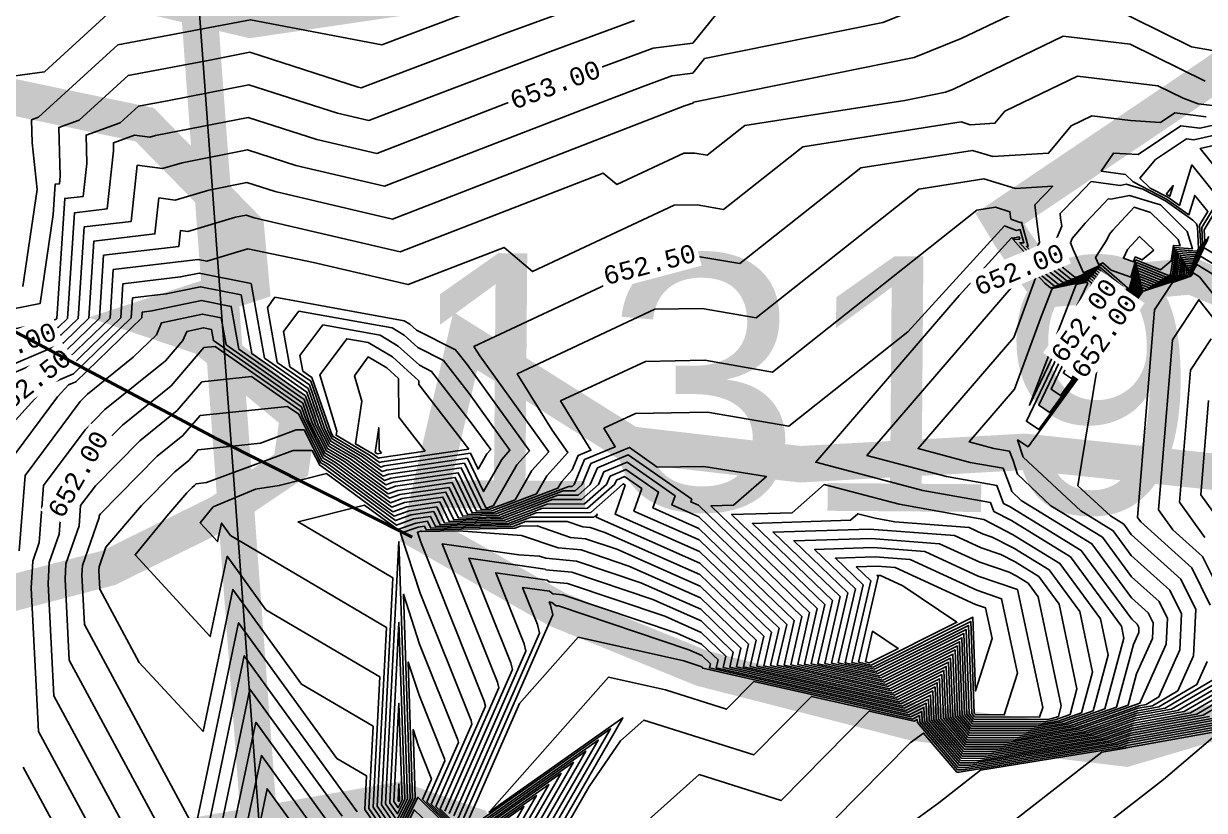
# Model space of a CAD drawing. Header units: inches. Extents: x 533200 to 542759, y 3594234 to 3596688.
# Drawn here: x 535896.54 to 535912.75, y 3595738.77 to 3595749.57 of the extents above; entities that cross this region are included whole.
import ezdxf
from ezdxf.enums import TextEntityAlignment as Align

# ---------------------------------------------------------------- set-up
doc = ezdxf.new("R2010")
doc.units = ezdxf.units.IN
doc.header["$MEASUREMENT"] = 0
for name, color, linetype in [('A-LOTES HDA REY', 14, 'Continuous'), ('C-PROP-BNDY', 150, 'Continuous'), ('CVL_CUADCON_TIT', 1, 'Continuous'), ('CVL_CURV_D', 1, 'Continuous'), ('CVL_CURV_G', 5, 'Continuous'), ('CVL_CURV_TX', 2, 'Continuous'), ('NO', 250, 'Continuous')]:
    doc.layers.add(name, color=color, linetype=linetype)
doc.styles.add('MONOTXT4', font='MONOTXT4.shx')
doc.styles.add('presentacion', font='arial.ttf')

msp = doc.modelspace()

# ---------------------------------------------------------------- linework, layer by layer
at = {"const_width": 0.5}
msp.add_lwpolyline([(535898.065, 3595761.753), (535928.984, 3595779.445), (535930.081, 3595726.686), (535905.916, 3595727.942, 0.03527), (535900.563, 3595727.843)], format="xyb", close=True, dxfattribs=at)
at = {"layer": 'A-LOTES HDA REY', "color": 0, "flags": 128}
msp.add_lwpolyline([(535885.1, 3595722.992), (535875.559, 3595717.544), (535863.749, 3595742.117), (535898.065, 3595761.753), (535900.563, 3595727.843, 0.107858), (535885.1, 3595722.992, 4.71455)], format="xyb", dxfattribs=at)
msp.add_lwpolyline([(535885.1, 3595722.992), (535875.559, 3595717.544), (535863.749, 3595742.117), (535898.065, 3595761.753), (535900.563, 3595727.843, 0.107858), (535885.1, 3595722.992, 4.71455)], format="xyb", dxfattribs=at)
at = {"layer": 'C-PROP-BNDY', "color": 3, "linetype": 'Continuous', "lineweight": 30, "const_width": 0.5}
for points, elevation in [([(535897.55, 3595750.12), (535894.89, 3595753.1), (535896.94, 3595754.99), (535898.65, 3595756.51), (535900.76, 3595757.6), (535902.74, 3595757.65), (535906.07, 3595755.68), (535908.97, 3595755.48), (535913.07, 3595754.19), (535913.31, 3595753.64), (535911.61, 3595752.83), (535909.82, 3595752.13), (535906.52, 3595751.59), (535904.15, 3595750.75), (535901.82, 3595749.94), (535899.65, 3595749.62), (535897.55, 3595750.12)], 653.5), ([(535926.7, 3595752.27), (535923.8, 3595752.71), (535920.09, 3595754.2), (535918.66, 3595753.12), (535916.03, 3595751.16), (535916.03, 3595751.16), (535912.91, 3595748.89), (535909.94, 3595746.89), (535910.11, 3595746.61), (535910.59, 3595745.92), (535912.57, 3595746.1), (535915.06, 3595745.07), (535916.52, 3595745.24), (535917.45, 3595746.1), (535918.5, 3595746.1), (535919.58, 3595743.88)], 649.42), ([(535899.59, 3595746.76), (535899.66, 3595746), (535898.22, 3595745.53), (535899.02, 3595745.26), (535900.31, 3595744.19), (535900.21, 3595743.51), (535899.23, 3595742.85), (535897.71, 3595742.1), (535895.99, 3595741.65), (535894.88, 3595744.17), (535893.28, 3595745.99), (535891.44, 3595748.22), (535893.29, 3595749.89), (535895.57, 3595748.73), (535898.2, 3595748.18), (535899.59, 3595746.76), (535899.66, 3595746)], 652.66), ([(535916.7, 3595741.74), (535916.75, 3595742.3), (535915.71, 3595742.94), (535913.42, 3595743.36), (535910.28, 3595743.69), (535907.2, 3595743.52), (535904.86, 3595743.79), (535902.6, 3595745.21), (535901.99, 3595742.59), (535903.86, 3595741.53), (535905.85, 3595740.72), (535908.78, 3595739.97), (535911.67, 3595739.62), (535914.06, 3595740.33), (535916.7, 3595741.74)], 649.6), ([(535897.51, 3595736.66), (535898.89, 3595738.42), (535901.69, 3595738.91), (535902.68, 3595738.57), (535903.11, 3595736.97), (535902.07, 3595736.22), (535899.54, 3595735.49), (535898.53, 3595735.55), (535897.51, 3595736.66)], 652.21)]:
    msp.add_lwpolyline(points, dxfattribs=dict(at, elevation=elevation))
at = {"layer": 'CVL_CURV_D', "color": 6, "linetype": 'Continuous'}
for points, elevation in [([(535915.476, 3595751.576), (535912.455, 3595752.597), (535912.32, 3595752.521), (535911.655, 3595752.885), (535911.585, 3595752.867), (535909.934, 3595752.319), (535909.779, 3595752.365), (535909.699, 3595752.225), (535906.582, 3595751.648), (535906.538, 3595751.637), (535906.5, 3595751.611), (535906.148, 3595751.468), (535905.729, 3595750.957), (535904.15, 3595750.75), (535901.883, 3595749.916), (535901.787, 3595749.879), (535901.623, 3595749.911), (535899.698, 3595749.72), (535898.6, 3595749.87), (535897.691, 3595749.698), (535896.823, 3595748.907), (535896.081, 3595748.804)], 653.4), ([(535912.922, 3595752.082), (535912.5, 3595752.204), (535912.354, 3595752.272), (535912.331, 3595752.296), (535911.895, 3595752.372), (535911.099, 3595752.63), (535909.877, 3595752.225), (535909.8, 3595752.248), (535909.76, 3595752.177), (535907.07, 3595751.68), (535906.606, 3595751.494), (535906.49, 3595751.471), (535905.727, 3595750.543), (535904.407, 3595750.37), (535902.512, 3595749.672), (535901.457, 3595749.274), (535899.65, 3595749.62), (535897.833, 3595749.277), (535896.741, 3595748.281), (535896.647, 3595748.247), (535896.656, 3595747.933), (535896.722, 3595747.291), (535896.529, 3595745.96)], 653.3), ([(535913.447, 3595751.126), (535912.575, 3595751.533), (535912.436, 3595751.677), (535909.82, 3595752.13), (535907.037, 3595751.016), (535906.339, 3595750.875), (535905.726, 3595750.129), (535904.665, 3595749.989), (535903.141, 3595749.429), (535901.269, 3595748.723), (535901.171, 3595748.685), (535901.131, 3595748.694), (535899.641, 3595749.173), (535899.092, 3595749.066), (535897.974, 3595748.855), (535897.302, 3595748.242), (535897.022, 3595748.142), (535897.04, 3595747.472), (535897.028, 3595747.368), (535896.97, 3595747.362), (535896.943, 3595746.945), (535896.766, 3595745.728), (535895.586, 3595745.492)], 653.2), ([(535895.52, 3595744.642), (535897.052, 3595745.295), (535897.286, 3595745.522), (535897.369, 3595746.777), (535898.012, 3595746.852), (535898.098, 3595747.622), (535898.443, 3595747.577), (535898.712, 3595747.657), (535899.613, 3595747.833), (535900.275, 3595747.62), (535901.492, 3595747.335), (535904.526, 3595748.509), (535905.028, 3595748.698), (535905.437, 3595748.848), (535905.722, 3595748.886), (535905.886, 3595749.086), (535908.331, 3595749.582), (535909.508, 3595750.053), (535910.412, 3595750.488), (535910.965, 3595750.422), (535911.88, 3595749.97), (535912.752, 3595749.819)], 652.9), ([(535895.71, 3595744.601), (535897.086, 3595745.188), (535897.432, 3595745.524), (535897.502, 3595746.582), (535898.34, 3595746.68), (535898.395, 3595747.175), (535898.617, 3595747.146), (535899.078, 3595747.283), (535899.603, 3595747.386), (535899.99, 3595747.261), (535901.599, 3595746.885), (535905.611, 3595748.437), (535905.657, 3595748.454), (535905.694, 3595748.468), (535905.72, 3595748.471), (535905.735, 3595748.49), (535908.763, 3595749.104), (535909.405, 3595749.361), (535910.609, 3595749.941), (535911.346, 3595749.853), (535912.567, 3595749.25), (535912.857, 3595749.2)], 652.8), ([(535904.922, 3595749.609), (535903.77, 3595749.185), (535902.354, 3595748.651), (535901.278, 3595748.235), (535900.846, 3595748.336), (535899.631, 3595748.726), (535898.535, 3595748.512), (535898.115, 3595748.433), (535897.863, 3595748.203), (535897.396, 3595748.037), (535897.407, 3595747.646), (535897.356, 3595747.196), (535897.103, 3595747.167), (535896.995, 3595745.52), (535896.983, 3595745.509), (535896.91, 3595745.478), (535895.542, 3595745.204)], 653.1), ([(535895.999, 3595744.603), (535897.12, 3595745.081), (535897.578, 3595745.525), (535897.635, 3595746.387), (535898.668, 3595746.508), (535898.692, 3595746.728), (535898.791, 3595746.715), (535899.444, 3595746.909), (535899.594, 3595746.939), (535899.704, 3595746.903), (535901.706, 3595746.435), (535904.495, 3595747.514), (535904.68, 3595747.357), (535905.601, 3595747.788), (535905.751, 3595747.79), (535905.922, 3595747.76), (535906.437, 3595748.168), (535908.633, 3595748.512), (535909.194, 3595748.626), (535909.301, 3595748.668), (535910.806, 3595749.394), (535911.728, 3595749.284), (535912.758, 3595748.775)], 652.7), ([(535896.288, 3595744.605), (535897.154, 3595744.974), (535897.724, 3595745.526), (535897.768, 3595746.192), (535898.891, 3595746.323), (535898.933, 3595746.332), (535899.052, 3595746.308), (535899.616, 3595746.475), (535900.518, 3595746.288), (535901.814, 3595745.985), (535903.135, 3595746.496), (535903.524, 3595746.164), (535905.469, 3595747.074), (535905.785, 3595747.079), (535906.146, 3595747.017), (535907.233, 3595747.878), (535909.406, 3595748.218), (535909.53, 3595748.18), (535909.87, 3595748.2), (535910.007, 3595748.366), (535911.004, 3595748.846), (535912.109, 3595748.715), (535912.453, 3595748.545), (535912.662, 3595748.467), (535912.855, 3595748.443)], 652.6), ([(535896.337, 3595744.03), (535896.866, 3595744.608), (535897.222, 3595744.76), (535898.016, 3595745.528), (535898.034, 3595745.803), (535898.496, 3595745.857), (535898.964, 3595745.956), (535899.524, 3595745.843), (535899.669, 3595745.038), (535900.424, 3595744.508), (535900.586, 3595744.044), (535900.725, 3595743.769), (535901.033, 3595743.585), (535901.508, 3595743.236), (535901.611, 3595743.273), (535902.504, 3595743.403), (535902.756, 3595742.876), (535902.966, 3595742.881), (535903.578, 3595743.113), (535903.72, 3595743.361), (535904.01, 3595743.683), (535903.792, 3595743.986), (535903.314, 3595744.762), (535905.204, 3595745.646), (535905.854, 3595745.657), (535906.595, 3595745.529), (535908.825, 3595747.297), (535909.72, 3595747.437), (535910.155, 3595747.305), (535910.665, 3595747.335), (535910.419, 3595747.082), (535910.44, 3595746.886), (535910.482, 3595746.568), (535910.451, 3595746.493), (535910.488, 3595746.404), (535910.911, 3595746.061), (535911.021, 3595746.084), (535911.286, 3595746.204), (535911.57, 3595745.957), (535911.32, 3595745.433), (535911.367, 3595745.401), (535911.753, 3595745.929), (535911.831, 3595746.212), (535912.187, 3595746.067), (535912.333, 3595746.116), (535912.33, 3595746.135), (535912.378, 3595746.441), (535912.635, 3595746.42), (535912.638, 3595746.408), (535912.695, 3595746.512), (535912.678, 3595746.802), (535912.791, 3595746.987), (535912.614, 3595747.208), (535912.533, 3595746.944), (535912.226, 3595747.159), (535911.767, 3595747.396), (535911.665, 3595747.495), (535911.33, 3595747.544), (535911.498, 3595747.791), (535911.835, 3595747.77), (535912.421, 3595748.164), (535912.685, 3595748.13), (535913.082, 3595748.218)], 652.4), ([(535896.302, 3595743.505), (535897.003, 3595744.444), (535897.154, 3595744.609), (535897.256, 3595744.653), (535898.162, 3595745.53), (535898.167, 3595745.608), (535898.299, 3595745.623), (535898.979, 3595745.768), (535899.388, 3595745.685), (535899.493, 3595745.098), (535900.405, 3595744.457), (535900.542, 3595744.067), (535900.71, 3595743.736), (535900.982, 3595743.573), (535901.525, 3595743.175), (535901.642, 3595743.217), (535902.462, 3595743.337), (535902.693, 3595742.853), (535902.994, 3595742.859), (535903.873, 3595743.192), (535903.926, 3595743.285), (535904.068, 3595743.443), (535904.151, 3595743.641), (535904.324, 3595743.713), (535903.908, 3595744.388), (535905.072, 3595744.932), (535905.888, 3595744.946), (535906.819, 3595744.785), (535909.622, 3595747.006), (535909.877, 3595747.046), (535910.076, 3595746.986), (535910.09, 3595746.885), (535910.219, 3595746.837), (535910.234, 3595746.84), (535910.326, 3595746.51), (535910.304, 3595746.509), (535910.386, 3595746.418), (535910.856, 3595746.037), (535911.035, 3595746.074), (535911.264, 3595746.177), (535911.509, 3595745.964), (535911.15, 3595745.212), (535911.218, 3595745.167), (535911.772, 3595745.925), (535911.841, 3595746.173), (535912.154, 3595746.046), (535912.358, 3595746.114), (535912.354, 3595746.141), (535912.397, 3595746.413), (535912.626, 3595746.394), (535912.631, 3595746.375), (535912.722, 3595746.545), (535912.71, 3595746.77), (535912.948, 3595747.162), (535912.574, 3595747.628), (535912.403, 3595747.071), (535912.242, 3595747.183), (535912.002, 3595747.307), (535911.861, 3595747.444), (535912.075, 3595747.7), (535912.502, 3595747.986), (535912.601, 3595747.974), (535913.169, 3595748.099)], 652.3), ([(535896.477, 3595742.333), (535896.557, 3595743.367), (535897.312, 3595744.379), (535897.414, 3595744.482), (535898.043, 3595744.99), (535898.36, 3595745.297), (535898.429, 3595745.46), (535898.994, 3595745.58), (535899.251, 3595745.528), (535899.318, 3595745.158), (535900.387, 3595744.407), (535900.498, 3595744.09), (535900.694, 3595743.703), (535900.932, 3595743.561), (535901.542, 3595743.114), (535901.673, 3595743.161), (535902.419, 3595743.27), (535902.63, 3595742.829), (535903.023, 3595742.838), (535904.02, 3595743.216), (535904.067, 3595743.216), (535904.094, 3595743.24), (535904.238, 3595743.584), (535904.659, 3595743.761), (535904.503, 3595744.014), (535904.939, 3595744.218), (535905.923, 3595744.235), (535907.043, 3595744.041), (535908.675, 3595745.335), (535910, 3595746.791), (535910.167, 3595746.729), (535910.218, 3595746.74), (535910.269, 3595746.56), (535910.212, 3595746.557), (535910.428, 3595746.314), (535910.801, 3595746.012), (535911.048, 3595746.064), (535911.241, 3595746.151), (535911.448, 3595745.971), (535910.981, 3595744.991), (535911.069, 3595744.932), (535911.79, 3595745.92), (535911.85, 3595746.135), (535912.121, 3595746.025), (535912.383, 3595746.112), (535912.379, 3595746.147), (535912.416, 3595746.386), (535912.616, 3595746.369), (535912.624, 3595746.342), (535912.75, 3595746.578), (535912.741, 3595746.739), (535913.105, 3595747.336), (535912.688, 3595747.855), (535913.257, 3595747.981)], 652.2), ([(535912.258, 3595747.208), (535912.273, 3595747.197), (535912.318, 3595747.344), (535912.224, 3595747.231), (535912.237, 3595747.219), (535912.258, 3595747.208)], 652.2), ([(535912.253, 3595746.109), (535911.812, 3595746.288), (535911.716, 3595745.939), (535911.665, 3595745.87), (535911.659, 3595745.874), (535911.692, 3595745.942), (535911.331, 3595746.256), (535911.085, 3595746.145), (535910.944, 3595746.468), (535910.907, 3595746.557), (535910.932, 3595746.617), (535911.111, 3595746.829), (535911.365, 3595747.1), (535911.426, 3595747.164), (535911.462, 3595747.159), (535911.719, 3595747.209), (535912.065, 3595747.105), (535912.144, 3595747.078), (535912.222, 3595747.004), (535912.511, 3595746.712), (535912.582, 3595746.476), (535912.34, 3595746.496), (535912.282, 3595746.123), (535912.283, 3595746.119), (535912.253, 3595746.109)], 652.6), ([(535911.803, 3595746.326), (535912.144, 3595746.188), (535912.288, 3595746.311), (535912.321, 3595746.523), (535912.412, 3595746.516), (535912.386, 3595746.604), (535912.277, 3595746.714), (535912.004, 3595746.973), (535911.783, 3595747.047), (535911.491, 3595746.73), (535911.445, 3595746.679), (535911.405, 3595746.598), (535911.253, 3595746.357), (535911.296, 3595746.256), (535911.353, 3595746.282), (535911.465, 3595746.185), (535911.737, 3595746.087), (535911.803, 3595746.326)], 652.7), ([(535897.537, 3595738.381), (535896.742, 3595739.854), (535896.641, 3595741.82), (535896.663, 3595742.192), (535896.751, 3595742.447), (535896.811, 3595743.229), (535897.382, 3595743.994), (535897.654, 3595744.269), (535898.486, 3595744.94), (535898.725, 3595745.22), (535898.777, 3595745.342), (535899.009, 3595745.392), (535899.115, 3595745.37), (535899.143, 3595745.218), (535900.369, 3595744.356), (535900.454, 3595744.113), (535900.679, 3595743.671), (535900.882, 3595743.549), (535901.558, 3595743.053), (535901.704, 3595743.105), (535902.377, 3595743.203), (535902.567, 3595742.806), (535903.051, 3595742.816), (535903.946, 3595743.155), (535904.11, 3595743.156), (535904.205, 3595743.24), (535904.325, 3595743.528), (535904.853, 3595743.75), (535905.236, 3595743.482), (535905.876, 3595743.489), (535906.733, 3595743.353), (535906.282, 3595742.958), (535905.971, 3595742.948), (535907.432, 3595741.54), (535907.256, 3595740.775), (535908.355, 3595740.528), (535909.355, 3595741.027), (535909.39, 3595740.073), (535909.541, 3595739.895), (535910.383, 3595739.892), (535910.819, 3595739.964), (535911.381, 3595740.162), (535911.642, 3595741.134), (535911.607, 3595741.3), (535910.909, 3595742.249), (535910.097, 3595742.747), (535909.855, 3595742.872), (535909.808, 3595742.995), (535908.879, 3595743.161), (535907.411, 3595743.548), (535909.382, 3595745.837), (535910.1, 3595746.626), (535910.115, 3595746.621), (535910.203, 3595746.64), (535910.211, 3595746.61), (535910.119, 3595746.605), (535910.471, 3595746.21), (535910.745, 3595745.988), (535911.061, 3595746.054), (535911.219, 3595746.125), (535911.388, 3595745.978), (535910.811, 3595744.771), (535910.921, 3595744.698), (535911.809, 3595745.915), (535911.859, 3595746.097), (535912.088, 3595746.004), (535912.409, 3595746.111), (535912.403, 3595746.153), (535912.435, 3595746.358), (535912.607, 3595746.344), (535912.617, 3595746.309), (535912.778, 3595746.611)], 652.1), ([(535898.47, 3595738.408), (535897.163, 3595740.83), (535897.106, 3595741.942), (535897.118, 3595742.152), (535897.299, 3595742.675), (535897.32, 3595742.952), (535897.523, 3595743.224), (535898.133, 3595743.842), (535898.645, 3595744.256), (535898.985, 3595744.653), (535899.665, 3595744.725), (535900.333, 3595744.256), (535900.367, 3595744.16), (535900.648, 3595743.605), (535900.781, 3595743.525), (535901.592, 3595742.931), (535901.766, 3595742.993), (535902.293, 3595743.07), (535902.442, 3595742.759), (535903.109, 3595742.774), (535903.798, 3595743.035), (535904.195, 3595743.036), (535904.427, 3595743.24), (535904.5, 3595743.415), (535904.821, 3595743.55), (535905.48, 3595743.088), (535905.436, 3595742.961), (535905.805, 3595742.798), (535907.222, 3595741.431), (535907.069, 3595740.768), (535908.4, 3595740.469), (535909.294, 3595740.915), (535909.325, 3595740.062), (535909.521, 3595739.832), (535910.277, 3595739.829), (535910.899, 3595739.931), (535911.7, 3595740.214), (535911.816, 3595740.644), (535912.032, 3595741.13), (535912.043, 3595741.342), (535911.974, 3595741.482), (535911.747, 3595741.686), (535911.201, 3595742.428), (535910.233, 3595743.022), (535910.101, 3595743.145), (535910.084, 3595743.2), (535909.983, 3595743.464), (535909.531, 3595743.545), (535908.815, 3595743.734), (535910.13, 3595745.26), (535910.448, 3595746.124), (535910.556, 3595746.003), (535910.634, 3595745.939), (535911.088, 3595746.034), (535911.174, 3595746.073), (535911.266, 3595745.993), (535910.472, 3595744.329), (535910.623, 3595744.229), (535911.846, 3595745.906), (535911.878, 3595746.02), (535912.022, 3595745.962), (535912.459, 3595746.107), (535912.451, 3595746.165), (535912.473, 3595746.303), (535912.588, 3595746.293), (535912.602, 3595746.244), (535912.794, 3595746.603)], 651.9), ([(535911.794, 3595746.365), (535911.891, 3595746.325), (535912.05, 3595746.46), (535911.855, 3595746.645), (535911.691, 3595746.465), (535911.634, 3595746.347), (535911.775, 3595746.296), (535911.794, 3595746.365)], 652.8), ([(535898.821, 3595738.636), (535897.373, 3595741.319), (535897.338, 3595742.003), (535897.346, 3595742.132), (535897.573, 3595742.789), (535897.575, 3595742.814), (535897.593, 3595742.839), (535898.373, 3595743.629), (535898.725, 3595743.913), (535898.959, 3595744.187), (535900.161, 3595744.313), (535900.315, 3595744.205), (535900.323, 3595744.183), (535900.633, 3595743.572), (535900.731, 3595743.513), (535901.608, 3595742.869), (535901.797, 3595742.937), (535902.251, 3595743.003), (535902.379, 3595742.735), (535903.137, 3595742.752), (535903.723, 3595742.974), (535904.238, 3595742.976), (535904.537, 3595743.24), (535904.587, 3595743.358), (535904.804, 3595743.45), (535905.251, 3595743.137), (535905.176, 3595742.92), (535905.808, 3595742.639), (535907.117, 3595741.377), (535906.976, 3595740.764), (535908.423, 3595740.439), (535909.263, 3595740.858), (535909.292, 3595740.056), (535909.511, 3595739.801), (535910.225, 3595739.798), (535910.939, 3595739.915), (535911.86, 3595740.24), (535912.22, 3595741.051), (535912.238, 3595741.404), (535912.123, 3595741.636), (535911.745, 3595741.976), (535911.346, 3595742.518), (535910.64, 3595742.951), (535910.179, 3595743.382), (535910.119, 3595743.573), (535910.071, 3595743.699), (535909.857, 3595743.737), (535909.518, 3595743.826), (535910.141, 3595744.549), (535910.51, 3595745.555), (535910.656, 3595745.931), (535911.101, 3595746.024), (535911.151, 3595746.047), (535911.205, 3595746), (535910.303, 3595744.109), (535910.474, 3595743.995), (535911.865, 3595745.901), (535911.888, 3595745.982), (535911.989, 3595745.941), (535912.484, 3595746.106), (535912.475, 3595746.171), (535912.491, 3595746.275), (535912.579, 3595746.268), (535912.595, 3595746.211), (535912.743, 3595746.489), (535913.506, 3595746.027)], 651.8), ([(535902.71, 3595738.203), (535901.95, 3595738.95), (535901.623, 3595738.291), (535901.277, 3595738.797), (535901.335, 3595739.924), (535900.351, 3595740.504), (535899.41, 3595741.802), (535899, 3595739.853), (535898.126, 3595740.801), (535897.584, 3595741.807), (535897.571, 3595742.064), (535897.573, 3595742.112), (535897.666, 3595742.38), (535898.157, 3595742.954), (535898.612, 3595743.416), (535898.804, 3595743.571), (535898.932, 3595743.72), (535899.791, 3595743.811), (535900.281, 3595743.992), (535900.388, 3595743.991), (535900.618, 3595743.539), (535900.681, 3595743.502), (535901.625, 3595742.808), (535901.828, 3595742.881), (535902.209, 3595742.937), (535902.316, 3595742.712), (535903.166, 3595742.731), (535903.649, 3595742.914), (535904.28, 3595742.916), (535904.648, 3595743.24), (535904.674, 3595743.302), (535904.788, 3595743.35), (535905.022, 3595743.186), (535904.916, 3595742.878), (535905.812, 3595742.481), (535907.013, 3595741.323), (535906.883, 3595740.761), (535908.445, 3595740.409), (535909.232, 3595740.802), (535909.26, 3595740.051), (535909.5, 3595739.769), (535910.172, 3595739.767), (535910.979, 3595739.899), (535911.85, 3595740.206), (535911.947, 3595740.224), (535912.121, 3595740.326), (535912.407, 3595740.971), (535912.434, 3595741.465), (535912.273, 3595741.791), (535911.743, 3595742.266), (535911.492, 3595742.607), (535911.048, 3595742.88), (535910.257, 3595743.619), (535910.182, 3595743.855), (535910.325, 3595743.76), (535911.884, 3595745.897), (535911.897, 3595745.944), (535911.956, 3595745.92), (535912.509, 3595746.104), (535912.499, 3595746.177), (535912.51, 3595746.248), (535912.57, 3595746.243), (535912.587, 3595746.179), (535912.692, 3595746.374), (535913.231, 3595746.048)], 651.7), ([(535912.956, 3595746.07), (535912.641, 3595746.26), (535912.58, 3595746.146), (535912.56, 3595746.218), (535912.529, 3595746.22), (535912.523, 3595746.183), (535912.535, 3595746.102), (535911.923, 3595745.898), (535911.906, 3595745.905), (535911.903, 3595745.892), (535911.317, 3595745.09), (535911.01, 3595743.225), (535911.455, 3595742.81), (535911.638, 3595742.697), (535911.741, 3595742.557), (535912.422, 3595741.945), (535912.629, 3595741.527), (535912.595, 3595740.891), (535912.382, 3595740.411), (535912.034, 3595740.207), (535911.839, 3595740.172), (535911.019, 3595739.883), (535910.119, 3595739.735), (535909.49, 3595739.737), (535909.227, 3595740.045), (535909.202, 3595740.746), (535908.468, 3595740.38), (535906.79, 3595740.757), (535906.908, 3595741.269), (535905.815, 3595742.322), (535904.656, 3595742.836), (535904.793, 3595743.235), (535904.772, 3595743.25), (535904.761, 3595743.246), (535904.759, 3595743.24), (535904.323, 3595742.856), (535903.575, 3595742.853), (535903.194, 3595742.709), (535902.254, 3595742.688), (535902.167, 3595742.87), (535901.859, 3595742.825), (535901.642, 3595742.747), (535900.63, 3595743.49), (535900.602, 3595743.506), (535900.5, 3595743.707), (535900.239, 3595743.708), (535899.048, 3595743.268), (535898.905, 3595743.253), (535898.884, 3595743.228), (535898.852, 3595743.203), (535898.776, 3595743.126), (535898.503, 3595742.807), (535898.068, 3595742.276), (535899.1, 3595741.156), (535899.332, 3595742.258), (535899.864, 3595741.524), (535901.426, 3595740.602), (535901.335, 3595738.812), (535901.632, 3595738.377), (535901.914, 3595738.944), (535901.883, 3595739.878), (535901.958, 3595739.65), (535902.132, 3595739.213), (535902.135, 3595739.2), (535902.011, 3595738.918), (535902.707, 3595738.234)], 651.6), ([(535911.144, 3595746.007), (535911.129, 3595746.02), (535911.115, 3595746.014), (535910.987, 3595745.987), (535910.344, 3595744.33), (535911.144, 3595746.007)], 651.7), ([(535902.881, 3595742.923), (535902.588, 3595743.537), (535901.549, 3595743.385), (535901.475, 3595743.358), (535901.133, 3595743.609), (535900.756, 3595743.835), (535900.673, 3595743.997), (535900.46, 3595744.609), (535900.019, 3595744.918), (535899.884, 3595745.671), (535899.988, 3595745.811), (535901.762, 3595745.49), (535901.839, 3595745.444), (535901.929, 3595745.362), (535902.468, 3595745.091), (535902.624, 3595744.89), (535903.48, 3595743.702), (535903.308, 3595743.511), (535902.988, 3595742.954), (535902.909, 3595742.924), (535902.881, 3595742.923)], 652.6), ([(535913.02, 3595741.65), (535912.721, 3595742.254), (535912.313, 3595742.62), (535912.117, 3595742.894), (535912.306, 3595745.226), (535912.67, 3595745.778), (535913.785, 3595744.369)], 651.4), ([(535902.63, 3595743.603), (535902.849, 3595743.145), (535903.102, 3595743.587), (535903.214, 3595743.712), (535902.654, 3595744.49), (535902.303, 3595744.942), (535901.95, 3595745.12), (535901.76, 3595745.293), (535901.598, 3595745.39), (535900.317, 3595745.622), (535900.107, 3595745.342), (535900.194, 3595744.858), (535900.478, 3595744.659), (535900.717, 3595743.974), (535900.771, 3595743.868), (535901.184, 3595743.621), (535901.458, 3595743.419), (535901.517, 3595743.441), (535902.63, 3595743.603)], 652.7), ([(535902.672, 3595743.67), (535902.776, 3595743.453), (535902.896, 3595743.662), (535902.949, 3595743.721), (535902.683, 3595744.09), (535902.138, 3595744.794), (535901.971, 3595744.878), (535901.681, 3595745.142), (535901.433, 3595745.29), (535900.645, 3595745.433), (535900.331, 3595745.013), (535900.37, 3595744.798), (535900.496, 3595744.71), (535900.761, 3595743.951), (535900.786, 3595743.9), (535901.234, 3595743.633), (535901.442, 3595743.481), (535901.486, 3595743.497), (535902.672, 3595743.67)], 652.8), ([(535902.65, 3595743.727), (535901.963, 3595744.615), (535901.962, 3595744.663), (535901.602, 3595744.992), (535901.269, 3595745.19), (535900.973, 3595745.243), (535900.675, 3595744.845), (535900.605, 3595744.747), (535900.835, 3595743.972), (535900.827, 3595743.918), (535901.284, 3595743.645), (535901.425, 3595743.542), (535901.455, 3595743.552), (535902.65, 3595743.727)], 652.9), ([(535912.837, 3595745.24), (535912.554, 3595744.812), (535912.406, 3595742.998), (535912.754, 3595742.513)], 651.3), ([(535912.801, 3595744.397), (535912.696, 3595743.101), (535913.025, 3595742.642)], 651.2), ([(535901.45, 3595743.673), (535901.417, 3595743.715), (535901.413, 3595744.02), (535901.363, 3595743.682), (535901.385, 3595743.669), (535901.392, 3595743.664), (535901.393, 3595743.664), (535901.45, 3595743.673)], 653.1), ([(535910.779, 3595739.98), (535911.221, 3595740.136), (535911.427, 3595740.901), (535911.322, 3595741.4), (535910.763, 3595742.159), (535910.113, 3595742.558), (535909.72, 3595742.76), (535908.554, 3595742.97), (535907.525, 3595743.24), (535907.086, 3595742.854), (535906.256, 3595742.829), (535907.536, 3595741.594), (535907.349, 3595740.779), (535908.332, 3595740.558), (535909.385, 3595741.083), (535909.422, 3595740.078), (535909.551, 3595739.927), (535910.435, 3595739.924), (535910.779, 3595739.98)], 652.2), ([(535902.702, 3595738.296), (535902.134, 3595738.854), (535902.506, 3595739.701), (535902.497, 3595739.74), (535901.973, 3595741.05), (535901.75, 3595741.735), (535901.842, 3595738.933), (535901.651, 3595738.549), (535901.449, 3595738.844), (535901.608, 3595741.959), (535900.306, 3595742.728), (535901.219, 3595742.96), (535901.675, 3595742.625), (535901.922, 3595742.713), (535902.083, 3595742.737), (535902.128, 3595742.642), (535903.251, 3595742.666), (535903.426, 3595742.733), (535904, 3595742.735), (535904.216, 3595742.66), (535904.314, 3595742.652), (535904.518, 3595742.583), (535905.822, 3595742.005), (535906.698, 3595741.16), (535906.604, 3595740.75), (535908.513, 3595740.32), (535909.141, 3595740.633), (535909.163, 3595740.035), (535909.47, 3595739.674), (535910.014, 3595739.672), (535911.1, 3595739.85), (535911.818, 3595740.104), (535912.208, 3595740.174), (535912.905, 3595740.583)], 651.4), ([(535910.738, 3595739.996), (535911.061, 3595740.11), (535911.212, 3595740.668), (535911.036, 3595741.5), (535910.617, 3595742.069), (535910.13, 3595742.368), (535909.835, 3595742.52), (535909.701, 3595742.566), (535909.517, 3595742.65), (535908.497, 3595742.729), (535908.228, 3595742.778), (535907.99, 3595742.84), (535907.889, 3595742.751), (535906.541, 3595742.709), (535907.641, 3595741.649), (535907.442, 3595740.783), (535908.31, 3595740.587), (535909.416, 3595741.14), (535909.454, 3595740.084), (535909.561, 3595739.958), (535910.488, 3595739.955), (535910.738, 3595739.996)], 652.3), ([(535913.143, 3595740.655), (535912.296, 3595740.158), (535911.808, 3595740.07), (535911.14, 3595739.834), (535909.961, 3595739.641), (535909.46, 3595739.643), (535909.13, 3595740.029), (535909.11, 3595740.577), (535908.536, 3595740.291), (535906.511, 3595740.746), (535906.594, 3595741.106), (535905.826, 3595741.846), (535904.682, 3595742.353), (535904.252, 3595742.498), (535904.046, 3595742.517), (535903.588, 3595742.673), (535903.352, 3595742.672), (535903.28, 3595742.645), (535902.065, 3595742.618), (535902.041, 3595742.67), (535901.953, 3595742.657), (535901.713, 3595742.572), (535901.981, 3595741.75), (535902.679, 3595740.003), (535902.692, 3595739.952), (535902.195, 3595738.822), (535902.7, 3595738.326), (535903.406, 3595738.823), (535902.831, 3595737.826)], 651.3), ([(535910.698, 3595740.012), (535910.902, 3595740.084), (535910.996, 3595740.436), (535910.751, 3595741.6), (535910.472, 3595741.979), (535910.147, 3595742.179), (535909.95, 3595742.28), (535909.681, 3595742.372), (535909.314, 3595742.54), (535908.148, 3595742.631), (535906.826, 3595742.59), (535907.746, 3595741.703), (535907.535, 3595740.786), (535908.287, 3595740.617), (535909.446, 3595741.196), (535909.487, 3595740.089), (535909.571, 3595739.99), (535910.54, 3595739.987), (535910.698, 3595740.012)], 652.4), ([(535913.171, 3595740.604), (535912.383, 3595740.141), (535911.797, 3595740.036), (535911.18, 3595739.818), (535909.909, 3595739.609), (535909.45, 3595739.611), (535909.098, 3595740.024), (535909.08, 3595740.521), (535908.558, 3595740.261), (535906.418, 3595740.742), (535906.489, 3595741.051), (535905.829, 3595741.688), (535904.847, 3595742.123), (535904.19, 3595742.344), (535903.875, 3595742.373), (535903.374, 3595742.544), (535902.514, 3595742.606), (535902.003, 3595742.595), (535901.998, 3595742.603), (535901.984, 3595742.601), (535901.944, 3595742.587), (535901.988, 3595742.45), (535902.861, 3595740.267), (535902.877, 3595740.202), (535902.257, 3595738.79), (535902.697, 3595738.357), (535903.576, 3595738.975), (535902.861, 3595737.735)], 651.2), ([(535901.806, 3595738.928), (535901.69, 3595742.459), (535901.507, 3595738.86), (535901.66, 3595738.635), (535901.806, 3595738.928)], 651.3), ([(535913.199, 3595740.553), (535912.47, 3595740.125), (535911.787, 3595740.002), (535911.22, 3595739.802), (535909.856, 3595739.578), (535909.439, 3595739.579), (535909.065, 3595740.018), (535909.049, 3595740.465), (535908.581, 3595740.231), (535906.325, 3595740.739), (535906.384, 3595740.997), (535905.832, 3595741.529), (535905.011, 3595741.893), (535904.127, 3595742.191), (535903.704, 3595742.229), (535903.621, 3595742.257), (535903.334, 3595742.278), (535902.284, 3595742.43), (535903.043, 3595740.53), (535903.063, 3595740.453), (535902.318, 3595738.758)], 651.1), ([(535907.721, 3595740.794), (535908.242, 3595740.676), (535909.507, 3595741.308), (535909.552, 3595740.1), (535909.592, 3595740.053), (535910.484, 3595740.05), (535910.526, 3595740.182), (535910.18, 3595741.8), (535909.642, 3595741.984), (535908.909, 3595742.321), (535908.2, 3595742.376), (535907.396, 3595742.351), (535907.955, 3595741.812), (535907.721, 3595740.794)], 652.6), ([(535907.814, 3595740.797), (535908.219, 3595740.706), (535909.538, 3595741.364), (535909.584, 3595740.106), (535909.602, 3595740.085), (535909.999, 3595740.083), (535910.179, 3595740.655), (535909.961, 3595741.674), (535909.623, 3595741.79), (535908.706, 3595742.211), (535908.226, 3595742.248), (535907.681, 3595742.231), (535908.06, 3595741.866), (535907.814, 3595740.797)], 652.7), ([(535913.256, 3595740.451), (535912.644, 3595740.092), (535911.766, 3595739.933), (535911.301, 3595739.769), (535909.751, 3595739.515), (535909.419, 3595739.516), (535909, 3595740.007), (535908.988, 3595740.352), (535908.626, 3595740.172), (535906.139, 3595740.731), (535906.175, 3595740.888), (535905.839, 3595741.212), (535905.34, 3595741.433), (535904.003, 3595741.883), (535903.753, 3595741.906), (535903.725, 3595741.928), (535903.019, 3595742.03), (535903.407, 3595741.057), (535903.433, 3595740.954), (535902.441, 3595738.695)], 650.9), ([(535907.907, 3595740.801), (535908.197, 3595740.736), (535909.569, 3595741.421), (535909.606, 3595740.41), (535909.833, 3595741.129), (535909.743, 3595741.548), (535909.604, 3595741.596), (535908.503, 3595742.101), (535908.252, 3595742.12), (535907.966, 3595742.111), (535908.165, 3595741.92), (535907.907, 3595740.801)], 652.8), ([(535908, 3595740.805), (535908.174, 3595740.765), (535909.348, 3595741.352), (535908.608, 3595741.85), (535908.3, 3595741.991), (535908.277, 3595741.993), (535908.251, 3595741.992), (535908.27, 3595741.975), (535908, 3595740.805)], 652.9), ([(535902.502, 3595738.663), (535903.619, 3595741.204), (535903.59, 3595741.32), (535903.386, 3595741.83), (535903.756, 3595741.776), (535903.8, 3595741.742), (535903.941, 3595741.73), (535905.505, 3595741.203), (535905.843, 3595741.053), (535906.07, 3595740.834), (535906.045, 3595740.728), (535908.649, 3595740.142), (535908.957, 3595740.296), (535908.968, 3595740.002), (535909.409, 3595739.485), (535909.698, 3595739.484), (535911.341, 3595739.753), (535911.756, 3595739.899), (535912.731, 3595740.075), (535913.284, 3595740.4)], 650.8), ([(535902.563, 3595738.631), (535903.804, 3595741.455), (535903.772, 3595741.584), (535903.753, 3595741.63), (535903.787, 3595741.625), (535903.846, 3595741.579), (535903.879, 3595741.576), (535905.669, 3595740.973), (535905.846, 3595740.894), (535905.965, 3595740.78), (535905.952, 3595740.724), (535908.671, 3595740.112), (535908.927, 3595740.24), (535908.936, 3595739.996), (535909.399, 3595739.453), (535909.645, 3595739.452), (535911.381, 3595739.737), (535911.745, 3595739.865), (535912.818, 3595740.059)], 650.7), ([(535902.574, 3595738.132), (535901.899, 3595738.779), (535901.613, 3595738.205), (535901.22, 3595738.781), (535901.244, 3595739.245), (535900.839, 3595739.484), (535899.489, 3595741.346), (535898.9, 3595738.55)], 651.8), ([(535901.769, 3595738.922), (535901.69, 3595741.35), (535901.564, 3595738.875), (535901.669, 3595738.721), (535901.769, 3595738.922)], 651.2), ([(535902.625, 3595738.599), (535903.344, 3595740.235), (535904.151, 3595741.146), (535905.601, 3595740.821), (535905.834, 3595740.743), (535905.85, 3595740.736), (535905.86, 3595740.725), (535905.859, 3595740.72), (535908.694, 3595740.083), (535908.896, 3595740.184), (535908.903, 3595739.991), (535909.389, 3595739.422), (535909.593, 3595739.421), (535911.421, 3595739.721), (535911.735, 3595739.831), (535912.905, 3595740.042)], 650.6), ([(535901.117, 3595738.752), (535899.567, 3595740.891), (535899.047, 3595738.421)], 651.9), ([(535901.733, 3595738.917), (535901.69, 3595740.241), (535901.621, 3595738.891), (535901.679, 3595738.807), (535901.733, 3595738.917)], 651.1), ([(535903.098, 3595737.006), (535904.303, 3595739.097), (535904.732, 3595739.724), (535905.052, 3595740.01), (535906.561, 3595739.531), (535907.355, 3595740.335), (535908.739, 3595740.023), (535908.835, 3595740.071), (535908.838, 3595739.98), (535909.368, 3595739.358), (535909.487, 3595739.358), (535911.501, 3595739.688), (535911.714, 3595739.763), (535913.08, 3595740.009)], 650.4), ([(535903.891, 3595737.541), (535905.813, 3595739.261), (535906.935, 3595738.905), (535908.146, 3595740.132), (535908.762, 3595739.994), (535908.804, 3595740.015), (535908.806, 3595739.974), (535909.358, 3595739.327), (535909.435, 3595739.327), (535911.542, 3595739.672), (535911.703, 3595739.729), (535913.167, 3595739.993)], 650.3), ([(535900.7, 3595738.633), (535899.724, 3595739.979), (535899.396, 3595738.425)], 652.1), ([(535903.039, 3595737.189), (535904.594, 3595739.887), (535902.682, 3595738.542)], 650.6), ([(535913.254, 3595739.976), (535911.693, 3595739.695), (535911.582, 3595739.656), (535909.382, 3595739.295), (535909.348, 3595739.295), (535908.892, 3595739.83), (535908.708, 3595739.696), (535907.309, 3595738.279)], 650.2), ([(535913.341, 3595739.96), (535911.683, 3595739.661), (535911.622, 3595739.639), (535909.673, 3595739.32), (535909.1, 3595738.874), (535908.346, 3595738.324)], 650.1), ([(535903.009, 3595737.28), (535904.425, 3595739.735), (535902.685, 3595738.511)], 650.7), ([(535912.923, 3595739.82), (535912.183, 3595739.196), (535909.701, 3595737.265)], 649.9), ([(535902.98, 3595737.371), (535904.255, 3595739.583), (535902.687, 3595738.481)], 650.8), ([(535900.491, 3595738.573), (535899.802, 3595739.524), (535899.571, 3595738.426)], 652.2), ([(535902.69, 3595738.45), (535904.085, 3595739.431), (535902.95, 3595737.462)], 650.9), ([(535897.07, 3595738.368), (535896.532, 3595739.365)], 652.2), ([(535900.282, 3595738.514), (535899.88, 3595739.068), (535899.746, 3595738.428)], 652.3), ([(535902.695, 3595738.388), (535903.746, 3595739.127), (535902.891, 3595737.644)], 651.1)]:
    msp.add_lwpolyline(points, dxfattribs=dict(at, elevation=elevation))
at = {"layer": 'CVL_CURV_G', "color": 5, "linetype": 'Continuous'}
for points, elevation in [([(535896.215, 3595745.06), (535897.018, 3595745.402), (535897.14, 3595745.521), (535897.236, 3595746.972), (535897.684, 3595747.024), (535897.773, 3595747.82), (535897.77, 3595747.932), (535898.06, 3595748.035), (535898.27, 3595748.008), (535898.346, 3595748.031), (535899.622, 3595748.279), (535900.561, 3595747.978), (535901.385, 3595747.785), (535903.44, 3595748.58), (535904.399, 3595748.941), (535905.18, 3595749.229), (535905.723, 3595749.3), (535906.037, 3595749.682)], 653), ([(535895.84, 3595743.801), (535896.577, 3595744.606), (535897.188, 3595744.867), (535897.87, 3595745.527), (535897.901, 3595745.998), (535898.693, 3595746.09), (535898.948, 3595746.144), (535899.66, 3595746), (535899.844, 3595744.978), (535900.442, 3595744.558), (535900.629, 3595744.021), (535900.74, 3595743.802), (535901.083, 3595743.597), (535901.492, 3595743.297), (535901.58, 3595743.329), (535902.546, 3595743.47), (535902.818, 3595742.9), (535902.937, 3595742.902), (535903.283, 3595743.033), (535903.514, 3595743.436), (535903.745, 3595743.692), (535902.799, 3595745.006), (535902.719, 3595745.135), (535905.336, 3595746.36), (535905.82, 3595746.368), (535906.37, 3595746.273), (535908.029, 3595747.587), (535909.563, 3595747.827), (535909.843, 3595747.743), (535910.608, 3595747.788), (535910.916, 3595748.162), (535911.201, 3595748.299), (535911.733, 3595748.236), (535912.145, 3595748.21), (535912.34, 3595748.341), (535912.77, 3595748.287)], 652.5), ([(535912.646, 3595746.44), (535912.667, 3595746.48), (535912.65, 3595746.777), (535912.637, 3595746.819), (535912.586, 3595746.871), (535912.21, 3595747.135), (535911.9, 3595747.295), (535911.673, 3595747.363), (535911.588, 3595747.346), (535911.191, 3595747.399), (535910.99, 3595747.191), (535910.766, 3595746.961), (535910.773, 3595746.895), (535910.787, 3595746.789), (535910.679, 3595746.525), (535910.808, 3595746.214), (535910.967, 3595746.085), (535911.008, 3595746.094), (535911.308, 3595746.23), (535911.631, 3595745.949), (535911.49, 3595745.653), (535911.516, 3595745.635), (535911.734, 3595745.934), (535911.822, 3595746.25), (535912.22, 3595746.088), (535912.308, 3595746.117), (535912.306, 3595746.129), (535912.359, 3595746.468), (535912.644, 3595746.445), (535912.646, 3595746.44)], 652.5), ([(535912.806, 3595746.644), (535912.609, 3595746.277), (535912.598, 3595746.319), (535912.454, 3595746.331), (535912.427, 3595746.159), (535912.434, 3595746.109), (535912.055, 3595745.983), (535911.869, 3595746.058), (535911.828, 3595745.911), (535910.772, 3595744.463), (535910.642, 3595744.55), (535911.327, 3595745.985), (535911.196, 3595746.099), (535911.075, 3595746.044), (535910.69, 3595745.964), (535910.513, 3595746.107), (535910.27, 3595746.38), (535910.119, 3595745.971), (535908.113, 3595743.641), (535909.205, 3595743.353), (535909.896, 3595743.229), (535909.989, 3595742.983), (535910.08, 3595742.936), (535911.055, 3595742.338), (535911.749, 3595741.395), (535911.825, 3595741.327), (535911.848, 3595741.281), (535911.844, 3595741.21), (535911.772, 3595741.048), (535911.541, 3595740.188), (535910.859, 3595739.948), (535910.33, 3595739.861), (535909.531, 3595739.864), (535909.357, 3595740.067), (535909.324, 3595740.971), (535908.377, 3595740.498), (535907.163, 3595740.772), (535907.327, 3595741.486), (535905.801, 3595742.957), (535905.696, 3595743.003), (535905.708, 3595743.04), (535904.837, 3595743.65), (535904.413, 3595743.471), (535904.316, 3595743.24), (535904.152, 3595743.096), (535903.872, 3595743.095), (535903.08, 3595742.795), (535902.505, 3595742.782), (535902.335, 3595743.137), (535901.735, 3595743.049), (535901.575, 3595742.992), (535900.832, 3595743.537), (535900.664, 3595743.638), (535900.411, 3595744.137), (535900.351, 3595744.306), (535899.169, 3595745.137), (535899.012, 3595745.12), (535898.565, 3595744.598), (535897.893, 3595744.056), (535897.453, 3595743.609), (535897.066, 3595743.09), (535897.025, 3595742.561), (535896.89, 3595742.172), (535896.873, 3595741.881), (535896.953, 3595740.342), (535898.003, 3595738.395)], 652), ([(535913.866, 3595744.593), (535912.68, 3595746.091), (535912.59, 3595746.146), (535912.573, 3595746.113), (535912.551, 3595746.193), (535912.548, 3595746.193), (535912.548, 3595746.189), (535912.56, 3595746.101), (535912.306, 3595746.016), (535912.059, 3595745.641), (535911.827, 3595742.791), (535911.872, 3595742.728), (535912.572, 3595742.099), (535912.825, 3595741.588)], 651.5), ([(535902.05, 3595743.7), (535901.69, 3595744.165), (535901.683, 3595744.695), (535901.523, 3595744.841), (535901.267, 3595744.993), (535901.08, 3595744.732), (535901.182, 3595744.387), (535901.095, 3595743.8), (535901.335, 3595743.657), (535901.408, 3595743.603), (535901.424, 3595743.608), (535902.05, 3595743.7)], 653), ([(535912.783, 3595740.811), (535912.644, 3595740.497), (535912.121, 3595740.191), (535911.829, 3595740.138), (535911.06, 3595739.866), (535910.067, 3595739.704), (535909.48, 3595739.706), (535909.195, 3595740.04), (535909.171, 3595740.69), (535908.491, 3595740.35), (535906.697, 3595740.753), (535906.803, 3595741.214), (535905.819, 3595742.163), (535904.396, 3595742.794), (535904.41, 3595742.835), (535904.366, 3595742.796), (535903.5, 3595742.793), (535903.223, 3595742.688), (535902.191, 3595742.665), (535902.125, 3595742.803), (535901.891, 3595742.769), (535901.658, 3595742.686), (535900.695, 3595743.393), (535900.046, 3595743.228), (535899.72, 3595743.18), (535899.14, 3595742.935), (535898.962, 3595742.718), (535899.2, 3595742.459), (535899.254, 3595742.713), (535899.376, 3595742.544), (535901.517, 3595741.281), (535901.392, 3595738.828), (535901.641, 3595738.463), (535901.878, 3595738.939), (535901.817, 3595740.806), (535901.965, 3595740.35), (535902.314, 3595739.477), (535902.321, 3595739.451), (535902.073, 3595738.886), (535902.705, 3595738.265)], 651.5), ([(535910.658, 3595740.029), (535910.742, 3595740.058), (535910.781, 3595740.203), (535910.465, 3595741.7), (535910.326, 3595741.89), (535910.163, 3595741.989), (535910.065, 3595742.04), (535909.662, 3595742.178), (535909.112, 3595742.43), (535908.174, 3595742.503), (535907.111, 3595742.47), (535907.851, 3595741.757), (535907.628, 3595740.79), (535908.264, 3595740.647), (535909.477, 3595741.252), (535909.519, 3595740.095), (535909.582, 3595740.022), (535910.593, 3595740.018), (535910.658, 3595740.029)], 652.5), ([(535913.228, 3595740.502), (535912.557, 3595740.108), (535911.776, 3595739.967), (535911.26, 3595739.785), (535909.803, 3595739.547), (535909.429, 3595739.548), (535909.033, 3595740.013), (535909.018, 3595740.409), (535908.604, 3595740.202), (535906.232, 3595740.735), (535906.279, 3595740.943), (535905.836, 3595741.37), (535905.176, 3595741.663), (535904.065, 3595742.037), (535903.707, 3595742.069), (535903.695, 3595742.079), (535902.651, 3595742.23), (535903.225, 3595740.794), (535903.248, 3595740.703), (535902.379, 3595738.726)], 651), ([(535908.093, 3595740.808), (535908.151, 3595740.795), (535908.543, 3595740.991), (535908.19, 3595741.228), (535908.093, 3595740.808)], 653), ([(535903.069, 3595737.098), (535904.764, 3595740.038), (535902.927, 3595738.747), (535904.567, 3595740.598), (535905.347, 3595740.424), (535906.187, 3595740.157), (535906.563, 3595740.538), (535908.717, 3595740.053), (535908.866, 3595740.127), (535908.871, 3595739.985), (535909.379, 3595739.39), (535909.54, 3595739.389), (535911.461, 3595739.704), (535911.724, 3595739.797), (535912.992, 3595740.026)], 650.5), ([(535899.222, 3595738.423), (535899.645, 3595740.435), (535900.909, 3595738.692)], 652), ([(535913.428, 3595739.943), (535911.672, 3595739.627), (535911.662, 3595739.623), (535911.337, 3595739.57), (535909.237, 3595737.933)], 650), ([(535902.692, 3595738.419), (535903.915, 3595739.279), (535902.92, 3595737.553)], 651), ([(535901.697, 3595738.911), (535901.69, 3595739.132), (535901.679, 3595738.907), (535901.688, 3595738.893), (535901.697, 3595738.911)], 651)]:
    msp.add_lwpolyline(points, dxfattribs=dict(at, elevation=elevation))

# ---------------------------------------------------------------- texts
at = {"layer": 'NO', "color": 0, "style": 'presentacion'}
msp.add_text('1319.470m²', height=3.5, rotation=359.5516, dxfattribs=at).set_placement((535901.762, 3595742.927))

# ---------------------------------------------------------------- next in the draw order: wipeouts: each hides what was drawn before it
at = {"color": 8}
for points, z in [([(535903.261, 3595748.298), (535904.549, 3595748.785), (535904.407, 3595749.159), (535903.12, 3595748.672)], 653), ([(535904.515, 3595745.894), (535905.845, 3595746.245), (535905.744, 3595746.632), (535904.413, 3595746.281)], 652.5), ([(535911.595, 3595745.96), (535910.812, 3595744.828), (535911.14, 3595744.601), (535911.924, 3595745.732)], 652), ([(535897.454, 3595744.08), (535896.769, 3595742.887), (535897.115, 3595742.688), (535897.801, 3595743.881)], 652)]:
    msp.add_wipeout(points, dxfattribs=at).translate(0, 0, z).dxf.layer = 'CVL_CURV_TX'

# ---------------------------------------------------------------- next in the draw order: texts
at = {"layer": 'CVL_CURV_TX', "color": 2, "style": 'MONOTXT4'}
for s, rotation, p in [('653.00', 20.7101, (535903.834, 3595748.729, 653)), ('652.50', 14.7489, (535905.129, 3595746.263, 652.5)), ('652.00', 55.298, (535911.368, 3595745.28, 652)), ('652.00', 60.1212, (535897.285, 3595743.384, 652))]:
    msp.add_text(s, height=0.25, rotation=rotation, dxfattribs=at).set_placement(p, align=Align.MIDDLE)

# ---------------------------------------------------------------- next in the draw order: wipeouts: each hides what was drawn before it
at = {"color": 8}
msp.add_wipeout([(535896.21, 3595744.047), (535897.294, 3595744.895), (535897.047, 3595745.21), (535895.963, 3595744.362)], dxfattribs=at).translate(0, 0, 652.5).dxf.layer = 'CVL_CURV_TX'

# ---------------------------------------------------------------- next in the draw order: texts
at = {"layer": 'CVL_CURV_TX', "color": 2, "style": 'MONOTXT4'}
msp.add_text('652.50', height=0.25, rotation=38.0584, dxfattribs=at).set_placement((535896.628, 3595744.628, 652.5), align=Align.MIDDLE)

# ---------------------------------------------------------------- next in the draw order: wipeouts: each hides what was drawn before it
at = {"color": 8}
msp.add_wipeout([(535911.326, 3595746.173), (535910.533, 3595745.049), (535910.86, 3595744.818), (535911.653, 3595745.943)], dxfattribs=at).translate(0, 0, 652).dxf.layer = 'CVL_CURV_TX'

# ---------------------------------------------------------------- next in the draw order: texts
at = {"layer": 'CVL_CURV_TX', "color": 2, "style": 'MONOTXT4'}
msp.add_text('652.00', height=0.25, rotation=54.809, dxfattribs=at).set_placement((535911.093, 3595745.496, 652), align=Align.MIDDLE)

# ---------------------------------------------------------------- next in the draw order: wipeouts: each hides what was drawn before it
at = {"color": 8}
msp.add_wipeout([(535895.8, 3595744.686), (535897.08, 3595745.192), (535896.933, 3595745.564), (535895.653, 3595745.058)], dxfattribs=at).translate(0, 0, 653).dxf.layer = 'CVL_CURV_TX'

# ---------------------------------------------------------------- next in the draw order: linework, layer by layer
at = {"layer": 'CVL_CUADCON_TIT', "lineweight": 50}
msp.add_lwpolyline([(535901.869, 3595742.52), (535899.19, 3595743.871), (535881.887, 3595753.056)], dxfattribs=at)

# ---------------------------------------------------------------- next in the draw order: texts
at = {"layer": 'CVL_CURV_TX', "color": 2, "style": 'MONOTXT4'}
msp.add_text('653.00', height=0.25, rotation=21.5637, dxfattribs=at).set_placement((535896.367, 3595745.125, 653), align=Align.MIDDLE)

# ---------------------------------------------------------------- next in the draw order: wipeouts: each hides what was drawn before it
at = {"color": 8}
msp.add_wipeout([(535910.759, 3595746.644), (535909.49, 3595746.113), (535909.644, 3595745.744), (535910.914, 3595746.276)], dxfattribs=at).translate(0, 0, 652).dxf.layer = 'CVL_CURV_TX'

# ---------------------------------------------------------------- next in the draw order: texts
at = {"layer": 'CVL_CURV_TX', "color": 2, "style": 'MONOTXT4'}
msp.add_text('652.00', height=0.25, rotation=22.7228, dxfattribs=at).set_placement((535910.202, 3595746.194, 652), align=Align.MIDDLE)

doc.saveas('drawing.dxf')
